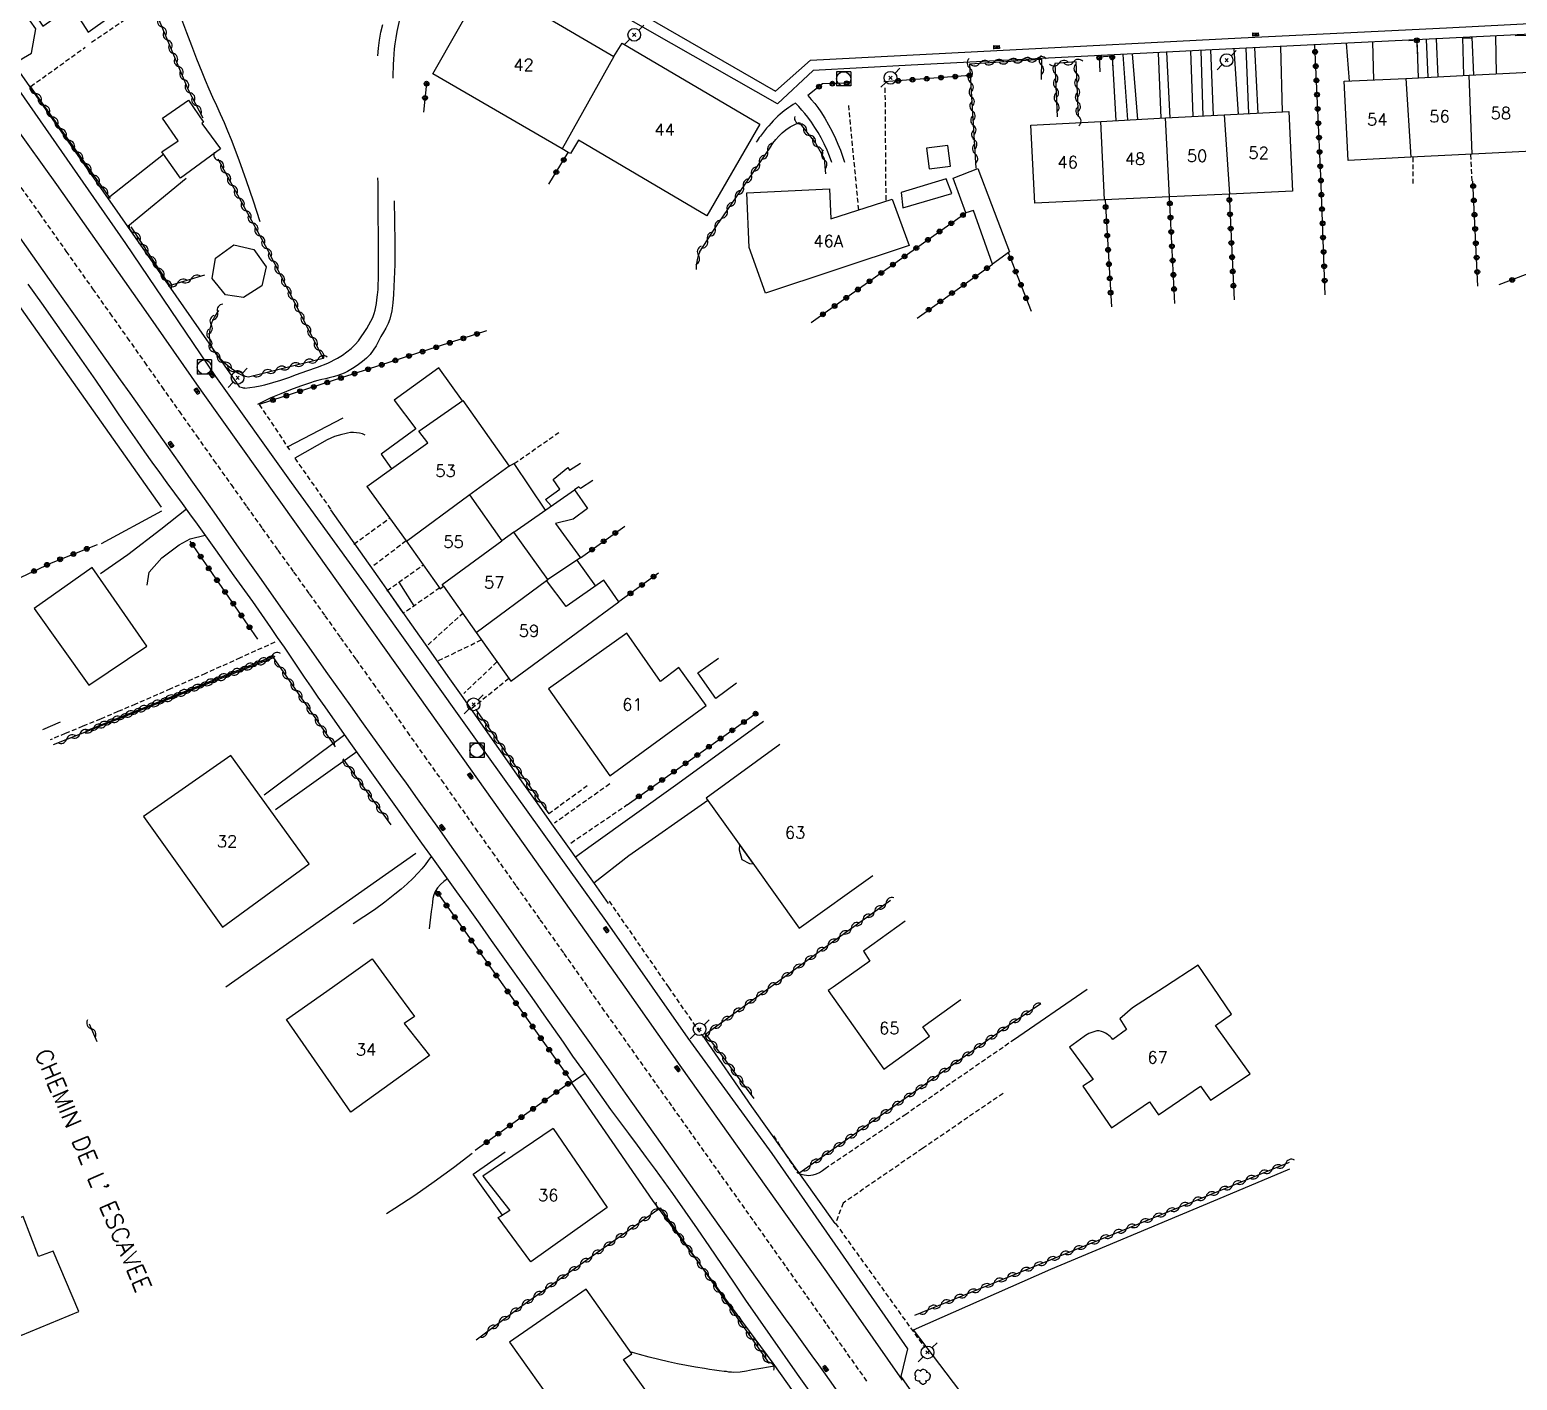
# Model space of a CAD drawing. Header units: millimetres. Extents: x 147000 to 148000, y 141000 to 142001.
# Drawn here: x 147549.3 to 147705.3, y 141629.8 to 141771.4 of the extents above; entities that cross this region are included whole.
import ezdxf
from ezdxf.enums import TextEntityAlignment as Align

# ---------------------------------------------------------------- set-up
doc = ezdxf.new("R2010")
doc.units = ezdxf.units.MM
doc.linetypes.add('DASHED', pattern=[0.75, 0.5, -0.25])
doc.layers.get('0').update_dxf_attribs({"linetype": 'CONTINUOUS'})
for name, color, linetype in [('W0001', 6, 'DASHED'), ('W0004', 5, 'CONTINUOUS'), ('W0008', 7, 'CONTINUOUS'), ('W0014', 7, 'CONTINUOUS'), ('W0017', 7, 'CONTINUOUS'), ('W0051', 7, 'CONTINUOUS'), ('W0070', 7, 'DASHED'), ('W0101', 7, 'CONTINUOUS'), ('W0104', 1, 'CONTINUOUS'), ('W0105', 7, 'CONTINUOUS'), ('W0112', 1, 'DASHED'), ('W0211', 2, 'CONTINUOUS'), ('W0214', 2, 'CONTINUOUS'), ('W0300', 7, 'CONTINUOUS'), ('W0310', 3, 'CONTINUOUS'), ('W0323', 7, 'CONTINUOUS'), ('W0330', 7, 'CONTINUOUS'), ('W0401', 7, 'CONTINUOUS'), ('W0420', 7, 'CONTINUOUS'), ('W0439', 7, 'CONTINUOUS'), ('W0473', 7, 'CONTINUOUS'), ('W0989', 7, 'CONTINUOUS'), ('W0991', 7, 'CONTINUOUS'), ('W1102', 7, 'CONTINUOUS')]:
    doc.layers.add(name, color=color, linetype=linetype)
doc.styles.get("Standard").update_dxf_attribs({"font": 'romans.shx', "width": 0.85})

# ---------------------------------------------------------------- blocks, each defined once
blk = doc.blocks.new('T401')
for p, q in [((-0.3, 0.3), (0, 0.3)), ((-0.3, -0.25), (-0.3, 0.3)), ((-0.3, 0.15), (0, 0.15)), ((-0.3, 0), (0, 0)), ((0, 0.3), (0, -0.25)), ((-0.3, -0.15), (0, -0.15)), ((-0.3, -0.25), (-0.3, -0.3)), ((-0.3, -0.3), (0, -0.3)), ((0, -0.3), (0, -0.25))]:
    blk.add_line(p, q)
blk = doc.blocks.new('T473')
for p, q in [((-0.166667, 0.166667), (0.166667, -0.166667)), ((-0.166667, -0.166667), (0.166667, 0.166667)), ((0.500001, 0.500001), (1.000002, 1.000002)), ((-1.000002, -1.000002), (-0.500001, -0.500001))]:
    blk.add_line(p, q)
blk.add_ellipse((0, 0), major_axis=(0.471405, 0.471405), ratio=1, start_param=5.4977871438, end_param=11.780972451)
blk = doc.blocks.new('T420')
for p, q in [((0.75, 0.75), (-0.75, 0.75)), ((-0.75, 0.75), (-0.75, -0.75)), ((0.75, 0.75), (0.75, -0.75)), ((0.75, -0.75), (-0.75, -0.75))]:
    blk.add_line(p, q)
blk.add_ellipse((0, 0), major_axis=(-0.53, 0.53), ratio=1, start_param=3.926991, end_param=10.210176)
blk = doc.blocks.new('T300')
for p, q in [((-0.8, 0.51), (-0.86, 0.34)), ((-0.86, 0.34), (-0.86, 0.17)), ((-0.86, 0.17), (-0.74, 0.06)), ((-0.69, 0.63), (-0.8, 0.51)), ((-0.8, -0.06), (-0.74, 0.06)), ((-0.74, 0.06), (-0.69, 0.11)), ((-0.57, 0.69), (-0.69, 0.63)), ((-0.46, 0.69), (-0.57, 0.69)), ((-0.29, 0.63), (-0.46, 0.69)), ((-0.29, 0.63), (-0.17, 0.74)), ((-0.23, 0.57), (-0.29, 0.63)), ((-0.17, 0.74), (-0.06, 0.8)), ((-0.06, 0.8), (0.06, 0.8)), ((0.06, 0.8), (0.23, 0.74)), ((0.23, 0.74), (0.34, 0.63)), ((0.34, 0.63), (0.4, 0.51)), ((0.46, 0.46), (0.34, 0.46)), ((0.4, 0.51), (0.4, 0.46)), ((0.57, 0.4), (0.46, 0.46)), ((0.57, 0.4), (0.69, 0.29)), ((0.69, 0.29), (0.74, 0.17)), ((0.74, 0.06), (0.69, -0.17)), ((0.74, 0.17), (0.74, 0.06)), ((-0.8, -0.17), (-0.8, -0.06)), ((-0.8, -0.23), (-0.8, -0.17)), ((-0.74, -0.34), (-0.8, -0.23)), ((-0.69, -0.4), (-0.74, -0.34)), ((-0.51, -0.46), (-0.69, -0.4)), ((-0.4, -0.46), (-0.51, -0.46)), ((-0.4, -0.46), (-0.34, -0.46)), ((-0.34, -0.46), (-0.34, -0.4)), ((-0.34, -0.51), (-0.34, -0.46)), ((-0.29, -0.63), (-0.34, -0.51)), ((-0.17, -0.74), (-0.29, -0.63)), ((-0.06, -0.8), (-0.17, -0.74)), ((0.06, -0.8), (-0.06, -0.8)), ((0.17, -0.74), (0.06, -0.8)), ((0.23, -0.69), (0.17, -0.74)), ((0.29, -0.46), (0.23, -0.46)), ((0.29, -0.63), (0.23, -0.69)), ((0.46, -0.4), (0.29, -0.46)), ((0.34, -0.51), (0.29, -0.63)), ((0.34, -0.51), (0.34, -0.46)), ((0.57, -0.34), (0.46, -0.4)), ((0.63, -0.29), (0.57, -0.34)), ((0.69, -0.17), (0.63, -0.29))]:
    blk.add_line(p, q)
blk = doc.blocks.new('t310o')
at = {"color": 0, "linetype": 'Continuous'}
for centre, start, end in [((-0.5, 0.38), 216.8699, 323.1304), ((0.5, -0.37), 36.8699, 143.1303)]:
    blk.add_arc(centre, 0.625, start, end, dxfattribs=at)
blk = doc.blocks.new('t323o')
at = {"color": 0, "linetype": 'Continuous'}
for radius in [0.25, 0.15]:
    blk.add_circle((0, 0), radius, dxfattribs=at)

msp = doc.modelspace()

# ---------------------------------------------------------------- linework, layer by layer
at = {"layer": 'W0001'}
for points in [[(147547.54, 141756.06), (147550.34, 141752.12), (147553.13, 141748.17), (147555.92, 141744.22), (147557.73, 141741.66), (147559.55, 141739.09), (147561.36, 141736.52), (147563.17, 141733.95), (147564.98, 141731.39), (147566.8, 141728.82), (147568.61, 141726.26), (147570.43, 141723.69), (147572.07, 141721.4), (147573.7, 141719.1), (147575.34, 141716.81), (147576.99, 141714.52), (147578.63, 141712.23), (147580.27, 141709.94), (147581.9, 141707.64), (147583.54, 141705.35), (147585.33, 141702.82), (147587.12, 141700.3), (147588.9, 141697.77), (147590.68, 141695.24), (147592.47, 141692.72), (147594.25, 141690.19), (147596.03, 141687.66), (147597.82, 141685.14), (147600.32, 141681.6), (147602.82, 141678.07), (147605.32, 141674.53), (147607.82, 141671)], [(147637.08, 141629.69), (147634.95, 141632.72), (147632.82, 141635.74), (147630.69, 141638.76), (147628.56, 141641.77), (147626.86, 141644.17), (147625.16, 141646.57), (147623.45, 141648.97), (147621.75, 141651.36), (147620.04, 141653.76), (147618.34, 141656.16), (147616.64, 141658.55), (147614.94, 141660.95), (147613.16, 141663.46), (147611.38, 141665.98), (147609.6, 141668.49), (147607.82, 141671)]]:
    msp.add_lwpolyline(points, dxfattribs=at)
at = {"layer": 'W0004'}
for points in [[(147444.47, 141907.59), (147446.1, 141904.87), (147457.15, 141889.36), (147468.04, 141873.73), (147480.2, 141856.61), (147493.52, 141837.66), (147505.33, 141821.07), (147515.42, 141806.83), (147524.98, 141793.49), (147534.14, 141780.51), (147543.08, 141767.74), (147552.15, 141755.16), (147561.49, 141741.84), (147567.3, 141733.54), (147579.42, 141716.52), (147592.25, 141698.47), (147601.84, 141684.98), (147611.7, 141671)], [(147611.7, 141671), (147617.49, 141662.79), (147632.85, 141641.15), (147640.79, 141629.8)]]:
    msp.add_lwpolyline(points, dxfattribs=at)
at = {"layer": 'W0008'}
msp.add_lwpolyline([(147643.61, 141625.94), (147640.67, 141630.16)], dxfattribs=at)
at = {"layer": 'W0014'}
for points in [[(147571.37, 141733.9), (147558.02, 141753.07), (147547.13, 141768.58), (147534.65, 141786.08), (147521.53, 141804.71), (147509.62, 141821.45), (147494.94, 141842.14), (147484.58, 141856.39)], [(147593.51, 141782.25), (147593, 141781.54), (147592.5, 141780.82), (147592.03, 141780.09), (147591.57, 141779.35), (147590.98, 141778.33), (147590.42, 141777.31), (147589.88, 141776.27), (147589.36, 141775.22), (147589.02, 141774.55), (147588.69, 141773.88), (147588.37, 141773.19), (147588.11, 141772.48), (147587.94, 141771.85), (147587.81, 141771.2), (147587.71, 141770.55), (147587.61, 141769.9), (147587.55, 141769.37), (147587.5, 141768.83), (147587.47, 141768.28), (147587.44, 141767.74), (147587.39, 141766.48), (147587.39, 141766.31)], [(147600.12, 141780.77), (147610.7, 141774.68), (147627.51, 141764.94)], [(147631.45, 141767.13), (147627.71, 141763.63), (147616.62, 141769.96), (147599.26, 141779.89)], [(147627.51, 141764.94), (147631.19, 141768.2), (147650.73, 141769.22), (147676.33, 141770.54), (147697.85, 141771.59), (147724.7, 141772.98), (147741.62, 141773.88)], [(147734.68, 141772.34), (147727.69, 141771.98), (147720.69, 141771.63), (147713.69, 141771.27), (147706.69, 141770.92), (147702.43, 141770.71), (147698.17, 141770.5), (147693.91, 141770.29), (147689.65, 141770.08), (147685.38, 141769.87), (147681.12, 141769.66), (147676.86, 141769.45), (147672.6, 141769.24), (147662.31, 141768.72), (147652.02, 141768.19), (147641.73, 141767.66), (147631.45, 141767.13)], [(147585.83, 141768.66), (147585.9, 141769.45), (147586.01, 141770.29), (147586.14, 141771.12), (147586.33, 141771.94)], [(147614.61, 141671), (147609.89, 141677.75), (147596.1, 141697), (147584.61, 141713.11), (147576.78, 141723.92), (147568.84, 141735.04), (147559.39, 141748.98), (147544.82, 141769.87)], [(147585.89, 141745.22), (147585.89, 141747.46), (147585.88, 141749.7), (147585.87, 141751.94), (147585.85, 141754.18), (147585.84, 141755.3), (147585.83, 141755.87)], [(147587.54, 141753.46), (147587.57, 141751.34), (147587.6, 141749.05), (147587.6, 141746.76), (147587.51, 141744.47), (147587.46, 141743.61), (147587.4, 141742.75), (147587.29, 141741.9), (147587.08, 141741.05), (147586.9, 141740.57), (147586.66, 141740.11), (147586.41, 141739.67), (147586.15, 141739.23), (147585.89, 141738.74), (147585.63, 141738.26), (147585.34, 141737.78), (147585, 141737.34), (147584.63, 141736.95), (147584.21, 141736.6), (147583.78, 141736.28), (147583.33, 141735.98), (147582.99, 141735.76), (147582.64, 141735.57), (147582.28, 141735.39), (147581.9, 141735.24), (147581.52, 141735.1), (147581.13, 141734.98), (147580.73, 141734.88), (147580.33, 141734.79), (147579.94, 141734.7), (147579.54, 141734.61), (147579.15, 141734.5), (147578.76, 141734.38), (147577.71, 141734.02), (147576.67, 141733.64), (147575.64, 141733.22), (147574.62, 141732.79), (147574.26, 141732.62), (147573.91, 141732.45), (147573.56, 141732.27), (147573.21, 141732.08)], [(147571.87, 141733.81), (147572.41, 141733.87), (147572.94, 141733.95), (147573.47, 141734.04), (147573.99, 141734.16), (147574.83, 141734.39), (147575.66, 141734.65), (147576.48, 141734.94), (147577.29, 141735.23), (147578.38, 141735.61), (147579.48, 141735.99), (147580.57, 141736.43), (147581.61, 141736.95), (147582.1, 141737.26), (147582.57, 141737.61), (147583.01, 141737.98), (147583.43, 141738.39), (147583.78, 141738.78), (147584.09, 141739.19), (147584.39, 141739.63), (147584.66, 141740.07), (147584.88, 141740.44), (147585.09, 141740.83), (147585.28, 141741.22), (147585.43, 141741.63), (147585.53, 141741.98), (147585.61, 141742.34), (147585.67, 141742.7), (147585.72, 141743.06), (147585.79, 141743.6), (147585.84, 141744.14), (147585.87, 141744.69), (147585.89, 141745.23)], [(147610.02, 141679.78), (147608.53, 141681.86), (147607.04, 141683.95), (147605.55, 141686.03), (147604.07, 141688.12), (147602.51, 141690.32), (147600.95, 141692.53), (147599.4, 141694.74), (147597.85, 141696.95), (147596.3, 141699.16), (147594.75, 141701.37), (147593.2, 141703.58), (147591.64, 141705.79), (147588.96, 141709.6), (147586.28, 141713.42), (147583.59, 141717.23), (147580.91, 141721.05)], [(147640.67, 141630.16), (147641.37, 141633.08), (147635.2, 141641.99), (147627.17, 141653.56), (147618.34, 141665.66), (147614.61, 141671)], [(147633.77, 141646.2), (147625.03, 141658.47), (147619.82, 141666.03)], [(147606.1, 141660.98), (147607.56, 141661.99)], [(147657.5, 141588.57), (147649.54, 141600.01), (147641.3, 141611.7), (147633.85, 141622.32), (147627.25, 141631.58), (147614.64, 141648.64), (147606.12, 141661.01)]]:
    msp.add_lwpolyline(points, dxfattribs=at)
msp.add_lwpolyline([(147571.87, 141733.81, -0.042582), (147571.64, 141733.83, -0.042582), (147571.34, 141733.9)], format="xyb", dxfattribs=at)
at = {"layer": 'W0017'}
for points in [[(147547.65, 141767.84), (147549.51, 141768.94), (147549.97, 141771.49), (147547.6, 141774.87), (147544.23, 141772.58)], [(147703.11, 141766.76), (147703.02, 141770.74)], [(147671, 141769.16), (147671.27, 141762.29)], [(147672.33, 141762.34), (147672.13, 141769.21)], [(147673.11, 141769.27), (147673.4, 141762.4)], [(147676.04, 141762.54), (147675.58, 141769.39)], [(147676.81, 141769.45), (147677.09, 141762.59)], [(147677.74, 141769.5), (147678.06, 141762.64)], [(147680.66, 141762.78), (147680.5, 141769.64)], [(147687.67, 141766.01), (147687.38, 141769.97)], [(147690.08, 141770.1), (147690.2, 141766.13)], [(147694.76, 141770.33), (147694.88, 141766.36)], [(147695.94, 141766.41), (147695.76, 141770.38)], [(147696.98, 141766.46), (147696.8, 141770.43)], [(147699.52, 141770.56), (147699.62, 141766.59)], [(147700.73, 141766.64), (147700.54, 141770.61)], [(147662.8, 141768.61), (147663.18, 141761.86)], [(147663.93, 141768.8), (147664.4, 141761.93)], [(147665.5, 141761.99), (147664.94, 141768.85)], [(147667.62, 141768.98), (147667.9, 141762.11)], [(147668.89, 141762.16), (147668.52, 141769.03)], [(147557.54, 141753.75), (147563.34, 141758.34)], [(147565.73, 141755.79), (147559.63, 141750.75)], [(147576.35, 141727.65), (147582.18, 141730.68)], [(147584.49, 141728.89), (147584.2, 141729), (147583.9, 141729.08), (147583.59, 141729.13), (147583.28, 141729.15), (147582.97, 141729.14), (147582.65, 141729.1), (147582.35, 141729.03), (147582.04, 141728.96), (147581.65, 141728.84), (147581.27, 141728.72), (147580.89, 141728.57), (147580.52, 141728.4)], [(147580.51, 141728.39), (147577.12, 141726.45)], [(147565.76, 141721.1), (147563.08, 141719), (147559.63, 141716.33), (147556.74, 141714.33)], [(147561.65, 141713.14), (147561.85, 141714.52), (147563.18, 141716), (147565.01, 141717.38), (147566.16, 141718.01), (147567.73, 141718.39)], [(147582.35, 141697.46), (147573.91, 141691.12)], [(147606.54, 141684.66), (147608.17, 141685.86), (147617.27, 141692.34), (147626.24, 141698.88)], [(147575.11, 141689.62), (147583.62, 141695.7)], [(147620.41, 141690.58), (147612.15, 141684.77), (147608.47, 141681.9)], [(147591.42, 141684.71), (147591.11, 141684.26), (147590.77, 141683.83), (147590.43, 141683.4), (147590.06, 141682.99), (147589.48, 141682.4), (147588.88, 141681.82), (147588.26, 141681.27), (147587.62, 141680.74), (147586.56, 141679.91), (147585.48, 141679.12), (147584.37, 141678.36), (147583.24, 141677.63)], [(147593.14, 141682.35), (147592.75, 141682.08), (147592.39, 141681.77), (147592.09, 141681.41), (147591.83, 141681.01), (147591.69, 141680.66), (147591.6, 141680.29), (147591.55, 141679.91), (147591.5, 141679.55), (147591.4, 141678.94), (147591.33, 141678.34), (147591.27, 141677.73), (147591.22, 141677.12)], [(147652.47, 141665.48), (147660.2, 141670.78)], [(147627.39, 141631.27), (147626.98, 141631.19), (147626.58, 141631.11), (147626.17, 141631.04), (147625.76, 141630.97), (147625.11, 141630.86), (147624.46, 141630.74), (147623.8, 141630.64), (147623.14, 141630.6), (147622.88, 141630.61), (147622.63, 141630.64), (147622.37, 141630.68), (147622.12, 141630.71), (147621.61, 141630.78), (147621.1, 141630.85), (147620.58, 141630.92), (147620.08, 141631), (147619.12, 141631.16), (147618.18, 141631.33), (147617.23, 141631.51), (147616.29, 141631.71), (147615.28, 141631.94), (147614.27, 141632.19), (147613.27, 141632.46), (147612.27, 141632.74)]]:
    msp.add_lwpolyline(points, dxfattribs=at)
at = {"layer": 'W0051'}
for points in [[(147548.28, 141749.58), (147552.04, 141744.27), (147555.79, 141738.95), (147556.79, 141737.53), (147557.8, 141736.11), (147558.81, 141734.69), (147559.81, 141733.28), (147560.82, 141731.86), (147561.83, 141730.44), (147562.83, 141729.02), (147563.83, 141727.6), (147565.03, 141725.9), (147566.23, 141724.2), (147567.43, 141722.49), (147568.62, 141720.79), (147569.82, 141719.09), (147571.01, 141717.39), (147572.21, 141715.69), (147573.4, 141713.99), (147575.78, 141710.61), (147578.16, 141707.23), (147580.55, 141703.86), (147582.94, 141700.49), (147584.1, 141698.86), (147585.27, 141697.24), (147586.44, 141695.61), (147587.61, 141693.99), (147588.78, 141692.37), (147589.95, 141690.74), (147591.11, 141689.12), (147592.28, 141687.49), (147593.58, 141685.65), (147594.88, 141683.81), (147596.17, 141681.97), (147597.46, 141680.13), (147598.76, 141678.29), (147600.05, 141676.45), (147601.34, 141674.61), (147602.64, 141672.77), (147602.95, 141672.33), (147603.26, 141671.88), (147603.58, 141671.44), (147603.89, 141671)], [(147601.23, 141671), (147600.96, 141671.37), (147600.7, 141671.74), (147600.44, 141672.11), (147600.18, 141672.48), (147598.97, 141674.19), (147597.75, 141675.9), (147596.54, 141677.6), (147595.32, 141679.3), (147594.1, 141681), (147592.88, 141682.71), (147591.66, 141684.41), (147590.45, 141686.11), (147587.9, 141689.68), (147585.35, 141693.24), (147582.81, 141696.8), (147580.29, 141700.39), (147579.57, 141701.42), (147578.86, 141702.46), (147578.15, 141703.5), (147577.45, 141704.55), (147576.74, 141705.59), (147576.03, 141706.63), (147575.32, 141707.67), (147574.61, 141708.71), (147572.7, 141711.43), (147570.77, 141714.14), (147568.84, 141716.84), (147566.9, 141719.54), (147566.12, 141720.62), (147565.33, 141721.71), (147564.54, 141722.79), (147563.75, 141723.87), (147562.96, 141724.96), (147562.17, 141726.04), (147561.39, 141727.13), (147560.62, 141728.23), (147559.88, 141729.29), (147559.15, 141730.35), (147558.43, 141731.42), (147557.71, 141732.49), (147556.99, 141733.56), (147556.26, 141734.63), (147555.54, 141735.69), (147554.8, 141736.75), (147553.4, 141738.75), (147551.99, 141740.74), (147550.58, 141742.72), (147549.15, 141744.7)], [(147632.7, 141626.36), (147629.83, 141630.41), (147626.98, 141634.46), (147625.69, 141636.32), (147624.41, 141638.18), (147623.15, 141640.05), (147621.88, 141641.91), (147620.61, 141643.78), (147619.34, 141645.65), (147618.05, 141647.5), (147616.75, 141649.35), (147615.84, 141650.62), (147614.92, 141651.89), (147613.99, 141653.15), (147613.06, 141654.41), (147612.12, 141655.66), (147611.19, 141656.92), (147610.26, 141658.18), (147609.35, 141659.45), (147608.32, 141660.89), (147607.3, 141662.33), (147606.28, 141663.77), (147605.27, 141665.22), (147604.26, 141666.66), (147603.25, 141668.11), (147602.24, 141669.56), (147601.23, 141671)], [(147603.89, 141671), (147605.85, 141668.22), (147607.82, 141665.44), (147609.78, 141662.66), (147611.75, 141659.89), (147615.59, 141654.45), (147619.43, 141649.02), (147623.28, 141643.6), (147627.13, 141638.18), (147627.83, 141637.2), (147628.53, 141636.23), (147629.23, 141635.26), (147629.93, 141634.29), (147630.63, 141633.32), (147631.33, 141632.35), (147632.02, 141631.38), (147632.72, 141630.41), (147634.21, 141628.29)]]:
    msp.add_lwpolyline(points, dxfattribs=at)
at = {"layer": 'W0070'}
msp.add_lwpolyline([(147575.04, 141707.18), (147571.4, 141705.52), (147567.75, 141703.89), (147564.09, 141702.27), (147560.42, 141700.67), (147558.58, 141699.89), (147556.74, 141699.11), (147554.9, 141698.35), (147553.05, 141697.59), (147551.47, 141696.93)], dxfattribs=at)
at = {"layer": 'W0101'}
for points in [[(147555.4, 141780.55), (147548.29, 141775.47), (147550.69, 141771.77), (147553.72, 141773.87), (147555.45, 141771.14), (147559.84, 141774.24)], [(147626.47, 141743.76), (147624.74, 141748.57), (147624.51, 141754.28), (147633.17, 141754.7), (147633.31, 141751.55), (147639.75, 141753.64), (147641.51, 141748.76)], [(147603.7, 141702.28), (147610.13, 141693.15), (147620.23, 141700.54), (147617.36, 141704.53), (147615.46, 141703.06), (147611.93, 141708.12)], [(147578.63, 141683.94), (147570.42, 141695.3), (147561.26, 141688.9), (147569.54, 141677.28)], [(147548.65, 141646.93), (147540.83, 141643.68), (147542.67, 141639.07), (147542.2, 141638.84), (147543.65, 141635.28), (147545.92, 141636.27), (147545.4, 141637.51), (147546.83, 141638.06), (147548.41, 141634.46), (147554.46, 141637), (147551.78, 141643.32), (147550.25, 141642.74)]]:
    msp.add_lwpolyline(points, close=True, dxfattribs=at)
for points in [[(147605.15, 141758.9), (147591.59, 141766.77), (147597.12, 141776.49)], [(147597.12, 141776.49), (147610.57, 141768.57)], [(147610.57, 141768.57), (147611.42, 141769.97), (147625.85, 141761.5), (147620.3, 141751.86), (147606.86, 141759.8), (147606.01, 141758.4), (147605.79, 141758.53), (147605.15, 141758.9)], [(147687.14, 141765.98), (147693.59, 141766.29)], [(147693.59, 141766.29), (147700.24, 141766.62)], [(147700.24, 141766.62), (147706.56, 141766.93)], [(147694.11, 141758.01), (147687.53, 141757.68), (147687.14, 141765.98)], [(147654.27, 141761.4), (147661.6, 141761.78)], [(147661.99, 141753.54), (147654.7, 141753.19), (147654.27, 141761.4)], [(147661.6, 141761.78), (147668.4, 141762.14)], [(147668.4, 141762.14), (147674.54, 141762.46)], [(147674.54, 141762.46), (147681.33, 141762.81), (147681.71, 141754.47), (147675.09, 141754.16)], [(147700.55, 141758.33), (147694.11, 141758.01)], [(147706.84, 141758.64), (147700.55, 141758.33)], [(147668.81, 141753.86), (147661.99, 141753.54)], [(147675.09, 141754.16), (147668.81, 141753.86)], [(147584.67, 141723.5), (147591.06, 141728.07), (147590.12, 141729.3), (147594.72, 141732.51), (147599.6, 141725.63), (147595.35, 141722.56)], [(147584.67, 141723.5), (147588.78, 141717.78)], [(147595.42, 141722.61), (147598.81, 141717.79)], [(147588.78, 141717.78), (147592.37, 141712.78), (147592.69, 141713.03)], [(147603.49, 141713.64), (147603.63, 141713.74), (147600.07, 141718.7), (147598.81, 141717.79)], [(147592.69, 141713.03), (147596.13, 141708.17)], [(147596.13, 141708.17), (147599.75, 141703.07), (147607.26, 141708.61), (147611.09, 141711.41), (147609.51, 141713.67), (147605.58, 141710.92), (147603.49, 141713.64)], [(147627.98, 141696.43), (147620.24, 141690.82), (147625.14, 141684)], [(147625.14, 141684), (147629.98, 141677.17), (147637.72, 141682.7)], [(147641.11, 141677.91), (147636.72, 141674.76), (147637.41, 141673.73), (147633.55, 141671)], [(147581.06, 141671), (147585.24, 141673.95)], [(147585.24, 141673.95), (147587.41, 141671)], [(147673.4, 141671), (147671.83, 141673.31), (147668.28, 141671)], [(147587.41, 141671), (147589.68, 141667.91), (147588.59, 141667.19), (147591.23, 141663.82), (147583, 141657.9), (147576.25, 141667.6), (147581.06, 141671)], [(147633.55, 141671), (147633.04, 141670.64), (147638.85, 141662.4), (147643.67, 141665.86), (147642.97, 141666.82), (147646.93, 141669.7)], [(147662.74, 141656.26), (147666.7, 141658.96), (147667.67, 141657.6), (147672.06, 141660.62), (147673.11, 141659.16), (147677.27, 141661.9), (147673.65, 141666.97), (147675.33, 141668.18), (147673.4, 141671)], [(147668.28, 141671), (147664.92, 141668.82), (147663.62, 141667.67), (147664.3, 141666.55), (147662.86, 141665.52)], [(147662.86, 141665.52), (147662.74, 141665.67), (147662.6, 141665.81), (147662.45, 141665.94), (147662.29, 141666.05), (147662.09, 141666.17), (147661.88, 141666.28), (147661.67, 141666.36), (147661.43, 141666.4), (147661.21, 141666.4), (147660.98, 141666.35), (147660.77, 141666.29), (147660.56, 141666.21), (147660.37, 141666.13), (147660.19, 141666.04), (147660.02, 141665.93), (147659.86, 141665.82)], [(147659.86, 141665.82), (147658.32, 141664.71), (147660.81, 141661.3), (147659.73, 141660.6), (147662.74, 141656.26)], [(147604.19, 141656.17), (147596.82, 141651.18), (147599.65, 141647.56), (147598.68, 141646.96)], [(147604.19, 141656.17), (147609.87, 141647.9), (147601.87, 141642.19), (147598.43, 141646.83), (147598.89, 141647.08)], [(147616.62, 141624.95), (147611.56, 141631.94), (147612.44, 141632.53), (147607.67, 141639.32), (147599.62, 141633.78), (147604.68, 141626.63), (147602.52, 141625.16), (147605.06, 141621.44)]]:
    msp.add_lwpolyline(points, dxfattribs=at)
at = {"layer": 'W0104'}
for points in [[(147569.33, 141758.89), (147565.14, 141755.82), (147563.18, 141758.57), (147564.9, 141759.74), (147563.23, 141762.12), (147565.97, 141763.99), (147567.53, 141761.68), (147567.38, 141761.56)], [(147648.72, 141756.85), (147650.17, 141753.07), (147652.03, 141748.1), (147650.27, 141746.8), (147648.25, 141752.42), (147647.46, 141752.18), (147646.13, 141755.82)], [(147640.85, 141752.7), (147645.98, 141754.2), (147645.4, 141755.77), (147640.7, 141754.33)], [(147570.73, 141748.82), (147572.81, 141748.35), (147574.1, 141746.54), (147573.66, 141744.52), (147571.75, 141743.32), (147569.84, 141743.58), (147568.46, 141745.29), (147568.79, 141747.42)], [(147561.6, 141706.76), (147555.87, 141715.01), (147549.79, 141710.71), (147555.54, 141702.67)], [(147623.73, 141685.97), (147623.69, 141685.4), (147623.97, 141684.37), (147624.79, 141683.95), (147625.19, 141683.94)]]:
    msp.add_lwpolyline(points, close=True, dxfattribs=at)
for points in [[(147594.7, 141732.49), (147592.22, 141735.93), (147587.52, 141732.56), (147589.81, 141729.53), (147586.16, 141726.9), (147587.27, 141725.36)], [(147603.39, 141721.02), (147600.1, 141725.89), (147599.48, 141725.55)], [(147604, 141721.45), (147603.4, 141722.14), (147604.9, 141723.2), (147604.19, 141724.23), (147605.75, 141725.48), (147605.93, 141725.22), (147607.05, 141725.94)], [(147608.35, 141724.12), (147607.08, 141723.28), (147606.9, 141723.45), (147606.44, 141723.14)], [(147600.07, 141718.7), (147606.44, 141723.14), (147607.8, 141721.18), (147606.3, 141720.08), (147604.45, 141719.61), (147607.05, 141716.01), (147603.63, 141713.74)], [(147606.67, 141715.76), (147608.63, 141713.05)], [(147619.36, 141703.94), (147621.54, 141705.51)], [(147623.42, 141702.86), (147621.25, 141701.28), (147619.36, 141703.94)], [(147598.89, 141647.08), (147595.82, 141651.39), (147599.17, 141653.74)]]:
    msp.add_lwpolyline(points, dxfattribs=at)
at = {"layer": 'W0105'}
for points in [[(147630.89, 141764.49), (147631.26, 141764.08), (147631.62, 141763.66), (147631.95, 141763.23), (147632.27, 141762.78), (147632.69, 141762.1), (147633.08, 141761.41), (147633.45, 141760.71), (147633.79, 141759.99), (147634.06, 141759.38), (147634.31, 141758.76), (147634.54, 141758.13), (147634.75, 141757.49)], [(147633.42, 141757.46), (147633.18, 141758.12), (147632.92, 141758.77), (147632.62, 141759.41), (147632.3, 141760.04), (147631.98, 141760.6), (147631.64, 141761.15), (147631.27, 141761.69), (147630.89, 141762.21), (147630.59, 141762.6), (147630.28, 141762.97), (147629.95, 141763.33), (147629.62, 141763.68)], [(147588.03, 141713.45), (147589.61, 141710.97)], [(147588.46, 141710.24), (147586.85, 141712.62)]]:
    msp.add_lwpolyline(points, dxfattribs=at)
at = {"layer": 'W0112'}
for points in [[(147555.81, 141770.1), (147562.2, 141774.42), (147561.54, 141776.05)], [(147549.44, 141765.45), (147555.14, 141769.55)], [(147638.98, 141765.28), (147639.07, 141753.43)], [(147636.24, 141752.51), (147635.19, 141763.46)], [(147700.55, 141755.53), (147700.41, 141758.32)], [(147694.31, 141758.02), (147694.31, 141755.23)], [(147573.39, 141732.1), (147576.56, 141727.33)], [(147600.11, 141725.89), (147604.78, 141729.15)], [(147577.12, 141726.45), (147580.91, 141721.05)], [(147583.32, 141717.46), (147587.06, 141720.18)], [(147588.78, 141717.78), (147585.11, 141714.98)], [(147586.78, 141712.57), (147590.58, 141715.27)], [(147592.31, 141712.86), (147588.63, 141710.28)], [(147588.61, 141710.28), (147588.46, 141710.24)], [(147591.09, 141706.89), (147594.7, 141710.19)], [(147592.18, 141705.24), (147596.67, 141707.41)], [(147598.31, 141705.1), (147594.83, 141701.78)], [(147599.56, 141703.35), (147595.54, 141700.1)], [(147603.74, 141689.2), (147607.77, 141692.13)], [(147610.13, 141692.3), (147604.34, 141688.2)], [(147606.07, 141686.11), (147611.96, 141690.14)], [(147610.06, 141680.01), (147616.28, 141671)], [(147616.28, 141671), (147619.75, 141665.97)], [(147632.7, 141651.99), (147641.07, 141657.62), (147652.47, 141665.48)], [(147651.37, 141659.86), (147642.93, 141654.08), (147634.59, 141648.35), (147633.8, 141646.23)], [(147627.29, 141655.4), (147629.83, 141651.54)], [(147629.83, 141651.54), (147630, 141651.46), (147630.17, 141651.4), (147630.35, 141651.35), (147630.53, 141651.31), (147630.76, 141651.28), (147630.99, 141651.26), (147631.23, 141651.27), (147631.46, 141651.31), (147631.8, 141651.42), (147632.12, 141651.57), (147632.42, 141651.76), (147632.7, 141651.99)], [(147633.8, 141646.22), (147643.09, 141633.29)]]:
    msp.add_lwpolyline(points, dxfattribs=at)
at = {"layer": 'W0211'}
for points in [[(147573.47, 141751.23), (147572.78, 141753.4), (147572.05, 141755.56), (147571.28, 141757.71), (147570.47, 141759.84), (147570.1, 141760.74), (147569.73, 141761.63), (147569.34, 141762.52), (147568.94, 141763.4), (147568.54, 141764.28), (147568.15, 141765.16), (147567.76, 141766.05), (147567.39, 141766.94), (147566.84, 141768.31), (147566.31, 141769.69), (147565.8, 141771.07), (147565.29, 141772.45)], [(147626.99, 141759.08), (147627.24, 141759.49), (147627.53, 141759.88), (147627.85, 141760.24), (147628.2, 141760.58), (147628.61, 141760.91), (147629.05, 141761.2), (147629.52, 141761.46), (147630, 141761.67)]]:
    msp.add_lwpolyline(points, dxfattribs=at)
at = {"layer": 'W0214'}
msp.add_lwpolyline([(147629.62, 141763.68, 0.055124), (147627.77, 141762.33, 0.041257), (147625.93, 141760.23, 0.027333), (147625.49, 141759.59)], format="xyb", dxfattribs=at)
at = {"layer": 'W0300'}
for points in [[(147563.14, 141721.31), (147545.48, 141746.29)], [(147556.84, 141717.51), (147563.19, 141720.94)], [(147550.71, 141698), (147552.54, 141698.8)], [(147589.79, 141685), (147569.89, 141671)], [(147595.72, 141653.57), (147593.75, 141652.04), (147591.74, 141650.57), (147589.69, 141649.14), (147587.61, 141647.78), (147586.73, 141647.24)]]:
    msp.add_lwpolyline(points, dxfattribs=at)
at = {"layer": 'W0310'}
for points in [[(147567.5, 141762.11), (147565.99, 141765.07), (147562.19, 141774.08)], [(147648.53, 141756.88), (147647.87, 141767.8), (147655.4, 141768.31)], [(147655.39, 141768.31), (147655.36, 141766.17)], [(147659.28, 141762.24), (147659.02, 141768.02), (147656.81, 141767.85), (147657.03, 141762.27)], [(147557.78, 141753.68), (147549.42, 141765.45)], [(147630, 141761.67), (147631.71, 141759.49), (147632.6, 141757.9), (147632.74, 141756.28)], [(147621.61, 141751.21), (147627, 141759.09)], [(147572.27, 141735), (147580.09, 141736.96), (147574.24, 141748.33), (147569.08, 141757.82)], [(147559.93, 141750.72), (147563.99, 141744.58), (147567.7, 141745.68)], [(147619.55, 141748.07), (147621.62, 141751.23)], [(147619.24, 141746.25), (147619.24, 141746.26), (147619.23, 141746.4), (147619.24, 141746.53), (147619.24, 141746.66), (147619.25, 141746.79), (147619.27, 141746.92), (147619.29, 141747.05), (147619.33, 141747.31), (147619.39, 141747.57), (147619.47, 141747.83), (147619.56, 141748.08)], [(147569.12, 141741.96), (147568.72, 141741.37), (147568.42, 141740.73), (147568.22, 141740.04), (147568.14, 141739.33), (147568.16, 141738.91), (147568.26, 141738.5), (147568.42, 141738.11), (147568.61, 141737.74), (147568.92, 141737.29), (147569.29, 141736.9), (147569.69, 141736.54), (147570.1, 141736.19), (147570.45, 141735.91), (147570.81, 141735.64), (147571.19, 141735.39), (147571.6, 141735.18), (147571.76, 141735.12), (147571.93, 141735.07), (147572.09, 141735.03), (147572.27, 141735)], [(147551.81, 141696.45), (147574.98, 141705.6)], [(147581.38, 141696.18), (147574.8, 141705.67), (147555.17, 141697.85)], [(147596.06, 141700.13), (147603.74, 141689.18)], [(147582.16, 141694.93), (147587.17, 141688.03)], [(147626.96, 141671), (147633.86, 141676.03), (147639.55, 141680.11)], [(147625.29, 141659.33), (147620.21, 141666.09), (147626.96, 141671)], [(147629.94, 141651.48), (147651.91, 141666.97), (147655.33, 141669.29)], [(147556.4, 141665.27), (147555.59, 141667.1)], [(147642.1, 141636.61), (147681.38, 141652.64)], [(147596.13, 141634.02), (147600.67, 141637.42), (147615.43, 141647.84), (147626.83, 141631.55)]]:
    msp.add_lwpolyline(points, dxfattribs=at)
at = {"layer": 'W0323'}
for points in [[(147705.06, 141770.79), (147706.29, 141770.82)], [(147685.14, 141743.59), (147684.67, 141756.06), (147684.05, 141769.76)], [(147694.85, 141768.8), (147694.76, 141770.28), (147693.92, 141770.21)], [(147699.5, 141770.5), (147700.44, 141770.54)], [(147661.45, 141768.56), (147662.8, 141768.65), (147662.84, 141767.74)], [(147661.45, 141768.54), (147661.5, 141766.96)], [(147662.8, 141768.65), (147662.85, 141767.62)], [(147647.92, 141766.6), (147638.88, 141765.92)], [(147590.93, 141765.77), (147590.6, 141762.75)], [(147635.23, 141765.78), (147632.42, 141765.7), (147630.89, 141764.49)], [(147603.75, 141755.18), (147605.79, 141758.53)], [(147701.15, 141744.5), (147700.62, 141755.52)], [(147669.38, 141742.7), (147668.81, 141753.86)], [(147675.06, 141754.16), (147675.59, 141743.05)], [(147647.45, 141752.17), (147632.71, 141741.71), (147631.26, 141740.67)], [(147662.07, 141753.54), (147662.72, 141742.32)], [(147716.86, 141749.25), (147714.39, 141748.82), (147703.34, 141744.63)], [(147654.33, 141741.84), (147651.92, 141748.01)], [(147642.35, 141741.16), (147650.27, 141746.8)], [(147597.22, 141739.81), (147573.39, 141732.1)], [(147607.05, 141716.01), (147611.73, 141719.34)], [(147566.13, 141717.77), (147573.22, 141707.5)], [(147541.64, 141710.79), (147542.09, 141711), (147551.6, 141715.49), (147556.42, 141717.4)], [(147615.23, 141714.41), (147611.09, 141711.41)], [(147611.96, 141690.13), (147624.76, 141699.2), (147625.59, 141699.79)], [(147591.94, 141681.08), (147599.11, 141671)], [(147599.11, 141671), (147606.12, 141661.12), (147596.01, 141653.87)]]:
    msp.add_lwpolyline(points, dxfattribs=at)
at = {"layer": 'W0330'}
for points in [[(147641.97, 141635.05), (147656.37, 141641.44), (147674.54, 141649.04), (147681.42, 141651.94)], [(147720.84, 141523.89), (147713.28, 141534.39), (147707.29, 141542.43), (147699.07, 141554.04), (147691.63, 141564.87), (147680.91, 141579.58), (147673.16, 141590.58), (147663.96, 141604.06), (147654.02, 141618.1), (147646.84, 141628.68), (147641.96, 141635.05)]]:
    msp.add_lwpolyline(points, dxfattribs=at)
at = {"layer": 'W0439'}
msp.add_lwpolyline([(147645.58, 141759.26), (147643.34, 141758.98), (147643.61, 141756.8), (147645.85, 141757.08), (147645.58, 141759.26)], close=True, dxfattribs=at)
at = {"layer": 'W1102'}
for points in [[(147610.57, 141768.57), (147605.15, 141758.9)], [(147693.59, 141766.29), (147694.11, 141758.01)], [(147700.55, 141758.33), (147700.24, 141766.62)], [(147661.99, 141753.54), (147661.6, 141761.78)], [(147668.81, 141753.86), (147668.4, 141762.14)], [(147674.54, 141762.46), (147675.09, 141754.16)], [(147595.35, 141722.56), (147588.81, 141717.74)], [(147592.69, 141713.03), (147592.55, 141713.22), (147598.81, 141717.79)], [(147596.13, 141708.17), (147603.49, 141713.64)]]:
    msp.add_lwpolyline(points, dxfattribs=at)

# ---------------------------------------------------------------- block references
at = {"layer": 'W0300'}
msp.add_blockref('T300', (147642.97, 141630.14), dxfattribs=at)
at = {"layer": 'W0310'}
for p, rotation in [((147563.2, 141771.68), 112.8478609169684), ((147563.79, 141770.3), 112.8478609169684), ((147564.37, 141768.92), 112.8478609169684), ((147564.95, 141767.53), 112.8478609169684), ((147647.89, 141767.36), 93.48327146888263), ((147648.92, 141767.87), 3.871085541218493), ((147650.41, 141767.98), 3.871085541218493), ((147651.91, 141768.08), 3.871085541218493), ((147653.41, 141768.18), 3.871085541218493), ((147654.9, 141768.28), 3.871085541218493), ((147655.38, 141767.67), 269.3300611744818), ((147657.23, 141767.88), 184.6647521797832), ((147656.85, 141766.77), 272.1876022630054), ((147658.73, 141768), 184.6647521797832), ((147659.07, 141766.82), 92.55403160233439), ((147565.53, 141766.15), 112.8478609169684), ((147647.98, 141765.86), 93.48327146888263), ((147656.91, 141765.27), 272.1876022630054), ((147659.14, 141765.32), 92.55403160233439), ((147549.96, 141764.68), 125.4043322418092), ((147566.14, 141764.78), 117.0277257454815), ((147648.08, 141764.36), 93.48327146888263), ((147656.97, 141763.77), 272.1876022630054), ((147659.21, 141763.82), 92.55403160233439), ((147550.83, 141763.46), 125.4043322418092), ((147551.7, 141762.24), 125.4043322418092), ((147566.82, 141763.44), 117.0277257454815), ((147648.17, 141762.87), 93.48327146888263), ((147659.27, 141762.32), 92.55403160233439), ((147552.57, 141761.02), 125.4043322418092), ((147630.14, 141761.49), 308.2106795469841), ((147648.26, 141761.37), 93.48327146888263), ((147553.44, 141759.79), 125.4043322418092), ((147631.07, 141760.32), 308.2106795469841), ((147631.93, 141759.1), 299.0851716273339), ((147648.35, 141759.87), 93.48327146888263), ((147554.31, 141758.57), 125.4043322418092), ((147555.18, 141757.35), 125.4043322418092), ((147569.15, 141757.68), 118.5376133455551), ((147625.84, 141757.4), 55.61418108248299), ((147626.69, 141758.64), 55.61418108248299), ((147632.61, 141757.77), 274.8161290302874), ((147648.44, 141758.38), 93.48327146888263), ((147556.04, 141756.13), 125.4043322418092), ((147569.87, 141756.37), 118.5376133455551), ((147624.99, 141756.16), 55.61418108248299), ((147556.91, 141754.9), 125.4043322418092), ((147570.59, 141755.05), 118.5376133455551), ((147624.15, 141754.93), 55.61418108248299), ((147571.3, 141753.73), 118.5376133455551), ((147623.3, 141753.69), 55.61418108248299), ((147572.02, 141752.41), 118.5376133455551), ((147572.74, 141751.1), 118.5376133455551), ((147622.45, 141752.45), 55.61418108248299), ((147560.34, 141750.11), 303.4545860280651), ((147573.45, 141749.78), 118.5376133455551), ((147621.19, 141750.58), 56.82636146636468), ((147561.16, 141748.86), 303.4545860280651), ((147574.17, 141748.46), 118.5376133455551), ((147620.37, 141749.32), 56.82636146636468), ((147561.99, 141747.61), 303.4545860280651), ((147562.82, 141746.36), 303.4545860280651), ((147574.86, 141747.13), 117.2280605298907), ((147619.44, 141747.73), 73.4058974042438), ((147563.64, 141745.1), 303.4545860280651), ((147566.26, 141745.25), 16.48807267834112), ((147575.54, 141745.79), 117.2280605298907), ((147564.83, 141744.83), 16.48807267834112), ((147576.23, 141744.46), 117.2280605298907), ((147569.01, 141741.79), 235.6838502719586), ((147576.92, 141743.13), 117.2280605298907), ((147577.6, 141741.79), 117.2280605298907), ((147568.34, 141740.46), 254.148460026004), ((147578.29, 141740.46), 117.2280605298907), ((147568.16, 141738.98), 273.431013914419), ((147578.98, 141739.13), 117.2280605298907), ((147568.7, 141737.6), 304.8936493737666), ((147579.66, 141737.79), 117.2280605298907), ((147569.72, 141736.51), 319.8026057375427), ((147576.63, 141736.09), 14.03796675295263), ((147578.09, 141736.46), 14.03796675295263), ((147579.54, 141736.82), 14.03796675295263), ((147570.9, 141735.58), 327.3413956010965), ((147573.72, 141735.37), 14.03796675295263), ((147575.18, 141735.73), 14.03796675295263), ((147572.74, 141704.71), 21.54412090452283), ((147573.28, 141705.07), 201.7253917232412), ((147574.13, 141705.26), 21.54412090452283), ((147574.68, 141705.63), 201.7253917232412), ((147575.58, 141704.55), 124.7051902350942), ((147568.55, 141703.06), 21.54412090452283), ((147569.1, 141703.4), 201.7253917232412), ((147569.95, 141703.61), 21.54412090452283), ((147570.5, 141703.96), 201.7253917232412), ((147571.34, 141704.16), 21.54412090452283), ((147571.89, 141704.51), 201.7253917232412), ((147576.43, 141703.32), 124.7051902350942), ((147564.92, 141701.74), 201.7253917232412), ((147565.76, 141701.96), 21.54412090452283), ((147566.32, 141702.29), 201.7253917232412), ((147567.16, 141702.51), 21.54412090452283), ((147567.71, 141702.85), 201.7253917232412), ((147577.29, 141702.09), 124.7051902350942), ((147560.74, 141700.07), 201.7253917232412), ((147561.57, 141700.31), 21.54412090452283), ((147562.14, 141700.63), 201.7253917232412), ((147562.97, 141700.86), 21.54412090452283), ((147563.53, 141701.18), 201.7253917232412), ((147564.36, 141701.41), 21.54412090452283), ((147578.14, 141700.85), 124.7051902350942), ((147578.99, 141699.62), 124.7051902350942), ((147556.56, 141698.41), 201.7253917232412), ((147557.39, 141698.65), 21.54412090452283), ((147557.95, 141698.96), 201.7253917232412), ((147558.78, 141699.2), 21.54412090452283), ((147559.35, 141699.52), 201.7253917232412), ((147560.18, 141699.76), 21.54412090452283), ((147579.85, 141698.39), 124.7051902350942), ((147596.84, 141699.01), 305.0538252677044), ((147553.2, 141697), 21.54412090452283), ((147554.6, 141697.55), 21.54412090452283), ((147555.99, 141698.1), 21.54412090452283), ((147580.7, 141697.15), 124.7051902350942), ((147597.71, 141697.78), 305.0538252677044), ((147598.57, 141696.55), 305.0538252677044), ((147599.43, 141695.32), 305.0538252677044), ((147582.77, 141694.1), 305.9814225364539), ((147600.29, 141694.1), 305.0538252677044), ((147583.65, 141692.88), 305.9814225364539), ((147601.15, 141692.87), 305.0538252677044), ((147584.53, 141691.67), 305.9814225364539), ((147585.41, 141690.45), 305.9814225364539), ((147602.01, 141691.64), 305.0538252677044), ((147602.87, 141690.41), 305.0538252677044), ((147586.29, 141689.24), 305.9814225364539), ((147639.11, 141679.79), 35.60539735863382), ((147636.67, 141678.04), 35.60539735863382), ((147637.89, 141678.92), 35.60539735863382), ((147635.45, 141677.17), 35.60539735863382), ((147633.02, 141675.42), 36.06927448931693), ((147634.23, 141676.3), 35.60539735863382), ((147630.59, 141673.65), 36.06927448931693), ((147631.81, 141674.53), 36.06927448931693), ((147628.17, 141671.88), 36.06927448931693), ((147629.38, 141672.77), 36.06927448931693), ((147626.72, 141670.83), 36.06927448921287), ((147624.3, 141669.06), 36.06927448921287), ((147625.51, 141669.95), 36.06927448921287), ((147654.49, 141668.72), 34.22268869556617), ((147621.87, 141667.3), 36.06927448921287), ((147623.08, 141668.18), 36.06927448921287), ((147652.01, 141667.03), 34.22268869556617), ((147653.25, 141667.88), 34.22268869556617), ((147555.79, 141666.64), 113.8980749590404), ((147620.66, 141666.41), 36.06927448921287), ((147620.78, 141665.33), 126.9309371606027), ((147650.78, 141666.17), 35.18758188116745), ((147621.68, 141664.13), 126.9309371606027), ((147648.33, 141664.44), 35.18758188116745), ((147649.55, 141665.31), 35.18758188116745), ((147622.59, 141662.93), 126.9309371606027), ((147645.88, 141662.71), 35.18758188116745), ((147647.1, 141663.58), 35.18758188116745), ((147623.49, 141661.73), 126.9309371606027), ((147643.42, 141660.98), 35.18758188116745), ((147644.65, 141661.85), 35.18758188116745), ((147624.39, 141660.53), 126.9309371606027), ((147640.97, 141659.25), 35.18758188116745), ((147642.2, 141660.12), 35.18758188116745), ((147639.75, 141658.39), 35.18758188116745), ((147637.3, 141656.66), 35.18758188116745), ((147638.52, 141657.53), 35.18758188116745), ((147634.84, 141654.93), 35.18758188116745), ((147636.07, 141655.8), 35.18758188116745), ((147632.39, 141653.2), 35.18758188116745), ((147633.62, 141654.07), 35.18758188116745), ((147631.17, 141652.34), 35.18758188116745), ((147679.59, 141651.91), 22.20068736776267), ((147680.98, 141652.48), 22.20068736776267), ((147675.43, 141650.21), 22.20068736776267), ((147676.82, 141650.78), 22.20068736776267), ((147678.21, 141651.34), 22.20068736776267), ((147671.26, 141648.51), 22.20068736776267), ((147672.65, 141649.08), 22.20068736776267), ((147674.04, 141649.64), 22.20068736776267), ((147614.42, 141647.12), 35.2275034113495), ((147615.58, 141647.62), 304.9832857260282), ((147668.48, 141647.37), 22.20068736776267), ((147669.87, 141647.94), 22.20068736776267), ((147611.96, 141645.39), 35.2275034113495), ((147613.19, 141646.26), 35.2275034113495), ((147616.44, 141646.39), 304.9832857260282), ((147617.3, 141645.16), 304.9832857260282), ((147664.32, 141645.67), 22.20068736776267), ((147665.71, 141646.24), 22.20068736776267), ((147667.1, 141646.81), 22.20068736776267), ((147609.51, 141643.66), 35.2275034113495), ((147610.74, 141644.53), 35.2275034113495), ((147618.16, 141643.94), 304.9832857260282), ((147660.15, 141643.97), 22.20068736776267), ((147661.54, 141644.54), 22.20068736776267), ((147662.93, 141645.11), 22.20068736776267), ((147608.29, 141642.8), 35.2275034113495), ((147619.02, 141642.71), 304.9832857260282), ((147655.98, 141642.27), 22.20068736776267), ((147657.37, 141642.84), 22.20068736776267), ((147658.76, 141643.41), 22.20068736776267), ((147605.84, 141641.07), 35.2275034113495), ((147607.06, 141641.93), 35.2275034113495), ((147619.88, 141641.48), 304.9832857260282), ((147653.21, 141641.14), 22.20068736776267), ((147654.6, 141641.71), 22.20068736776267), ((147603.39, 141639.34), 35.2275034113495), ((147604.61, 141640.2), 35.2275034113495), ((147620.74, 141640.25), 304.9832857260282), ((147621.6, 141639.02), 304.9832857260282), ((147649.04, 141639.44), 22.20068736776267), ((147650.43, 141640.01), 22.20068736776267), ((147651.82, 141640.57), 22.20068736776267), ((147600.94, 141637.6), 35.2275034113495), ((147602.16, 141638.47), 35.2275034113495), ((147622.46, 141637.79), 304.9832857260282), ((147644.87, 141637.74), 22.20068736776267), ((147646.26, 141638.31), 22.20068736776267), ((147647.65, 141638.87), 22.20068736776267), ((147598.53, 141635.82), 36.78764982374209), ((147599.73, 141636.71), 36.78764982374209), ((147623.32, 141636.56), 304.9832857260282), ((147643.49, 141637.17), 22.20068736776267), ((147597.33, 141634.92), 36.78764982374209), ((147624.18, 141635.33), 304.9832857260282), ((147625.04, 141634.1), 304.9832857260282), ((147625.9, 141632.88), 304.9832857260282), ((147626.76, 141631.65), 304.9832857260282)]:
    msp.add_blockref('t310o', p, dxfattribs=dict(at, rotation=rotation))
at = {"layer": 'W0323'}
for p, rotation in [((147684.08, 141769.07), 92.57143588227477), ((147694.74, 141770.28), 184.7580034506761), ((147661.45, 141768.46), 271.7368003821888), ((147662.81, 141768.51), 272.6454482561246), ((147684.15, 141767.57), 92.57143588227477), ((147634.97, 141765.77), 181.5503619762881), ((147640.37, 141766.03), 184.2655440534527), ((147641.87, 141766.14), 184.2655440534527), ((147643.36, 141766.25), 184.2655440534527), ((147644.86, 141766.37), 184.2655440534527), ((147646.35, 141766.48), 184.2655440534527), ((147647.85, 141766.59), 184.2655440534527), ((147684.22, 141766.07), 92.57143588227477), ((147590.77, 141764.24), 263.7485109202954), ((147590.93, 141765.73), 263.7485109202954), ((147632.07, 141765.42), 218.4489776035638), ((147633.47, 141765.73), 181.5503619762881), ((147684.28, 141764.58), 92.57143588227477), ((147684.35, 141763.08), 92.57143588227477), ((147684.42, 141761.58), 92.57143588227477), ((147684.49, 141760.08), 92.57143588227477), ((147684.55, 141758.58), 92.57143588227477), ((147604.53, 141756.46), 58.7356899194565), ((147605.31, 141757.74), 58.7356899194565), ((147684.62, 141757.08), 92.57143588227477), ((147684.69, 141755.58), 92.16868082709819), ((147700.65, 141754.99), 92.74632853086837), ((147675.09, 141753.54), 272.7368545270132), ((147684.74, 141754.09), 92.16868082709819), ((147700.72, 141753.49), 92.74632853086837), ((147647.16, 141751.96), 215.3592924760008), ((147662.12, 141752.8), 273.3207693591746), ((147668.85, 141753.18), 92.90962722976894), ((147675.16, 141752.04), 272.7368545270132), ((147684.8, 141752.59), 92.16868082709819), ((147700.79, 141751.99), 92.74632853086837), ((147644.71, 141750.23), 215.3592924760008), ((147645.94, 141751.1), 215.3592924760008), ((147662.2, 141751.3), 273.3207693591746), ((147668.92, 141751.69), 92.90962722976894), ((147669, 141750.19), 92.90962722976894), ((147675.23, 141750.54), 272.7368545270132), ((147684.86, 141751.09), 92.16868082709819), ((147700.86, 141750.5), 92.74632853086837), ((147643.49, 141749.36), 215.3592924760008), ((147662.29, 141749.81), 273.3207693591746), ((147669.07, 141748.69), 92.90962722976894), ((147675.3, 141749.04), 272.7368545270132), ((147684.91, 141749.59), 92.16868082709819), ((147700.93, 141749), 92.74632853086837), ((147641.04, 141747.62), 215.3592924760008), ((147642.27, 141748.49), 215.3592924760008), ((147652.15, 141747.43), 111.3007600520106), ((147662.38, 141748.31), 273.3207693591746), ((147669.15, 141747.19), 92.90962722976894), ((147675.38, 141747.54), 272.7368545270132), ((147684.97, 141748.09), 92.16868082709819), ((147701.01, 141747.5), 92.74632853086837), ((147638.6, 141745.89), 215.3592924760008), ((147639.82, 141746.76), 215.3592924760008), ((147648.46, 141745.51), 35.4878683133494), ((147649.68, 141746.39), 35.4878683133494), ((147652.69, 141746.03), 111.3007600520106), ((147662.46, 141746.81), 273.3207693591746), ((147669.23, 141745.69), 92.90962722976894), ((147675.45, 141746.05), 272.7368545270132), ((147685.03, 141746.59), 92.16868082709819), ((147701.08, 141746), 92.74632853086837), ((147636.15, 141744.15), 215.3592924760008), ((147637.37, 141745.02), 215.3592924760008), ((147647.24, 141744.64), 35.4878683133494), ((147653.24, 141744.64), 111.3007600520106), ((147662.55, 141745.31), 273.3207693591746), ((147669.3, 141744.2), 92.90962722976894), ((147675.52, 141744.55), 272.7368545270132), ((147685.08, 141745.09), 92.16868082709819), ((147704.74, 141745.16), 200.7927474001257), ((147633.7, 141742.42), 215.3592924760008), ((147634.93, 141743.28), 215.3592924760008), ((147644.79, 141742.9), 35.4878683133494), ((147646.01, 141743.77), 35.4878683133494), ((147653.78, 141743.24), 111.3007600520106), ((147662.64, 141743.82), 273.3207693591746), ((147632.48, 141741.55), 215.5964220429491), ((147643.57, 141742.03), 35.4878683133494), ((147596.22, 141739.49), 197.938253554048), ((147590.51, 141737.64), 197.938253554048), ((147591.94, 141738.1), 197.938253554048), ((147593.37, 141738.56), 197.938253554048), ((147594.79, 141739.03), 197.938253554048), ((147586.23, 141736.25), 197.938253554048), ((147587.66, 141736.72), 197.938253554048), ((147589.09, 141737.18), 197.938253554048), ((147581.95, 141734.87), 197.938253554048), ((147583.38, 141735.33), 197.938253554048), ((147584.8, 141735.79), 197.938253554048), ((147576.24, 141733.02), 197.938253554048), ((147577.67, 141733.48), 197.938253554048), ((147579.1, 141733.94), 197.938253554048), ((147580.52, 141734.41), 197.938253554048), ((147574.82, 141732.56), 197.938253554048), ((147566.4, 141717.38), 304.6452058789088), ((147609.5, 141717.75), 35.46313194140316), ((147610.72, 141718.62), 35.46313194140316), ((147552.52, 141715.86), 21.54882587890547), ((147553.91, 141716.41), 21.54882587890547), ((147555.31, 141716.96), 21.54882587890547), ((147567.25, 141716.14), 304.6452058789088), ((147608.28, 141716.88), 35.46313194140316), ((147549.78, 141714.63), 25.30755872353668), ((147551.14, 141715.28), 25.30755872353668), ((147568.1, 141714.91), 304.6452058789088), ((147568.96, 141713.67), 304.6452058789088), ((147613.52, 141713.17), 215.9728356729435), ((147614.73, 141714.05), 215.9728356729435), ((147569.81, 141712.44), 304.6452058789088), ((147570.66, 141711.21), 304.6452058789088), ((147612.31, 141712.29), 215.9728356729435), ((147571.52, 141709.97), 304.6452058789088), ((147572.37, 141708.74), 304.6452058789088), ((147624.2, 141698.8), 35.29482136120156), ((147625.42, 141699.67), 35.75682632319011), ((147621.75, 141697.07), 35.29482136120156), ((147622.98, 141697.93), 35.29482136120156), ((147620.53, 141696.2), 35.29482136120156), ((147618.08, 141694.47), 35.29482136120156), ((147619.31, 141695.33), 35.29482136120156), ((147615.63, 141692.73), 35.29482136120156), ((147616.86, 141693.6), 35.29482136120156), ((147613.18, 141691), 35.29482136120156), ((147614.41, 141691.87), 35.29482136120156), ((147592.16, 141680.78), 305.3978579569525), ((147593.02, 141679.56), 305.3978579569525), ((147593.89, 141678.34), 305.3978579569525), ((147594.76, 141677.11), 305.3978579569525), ((147595.63, 141675.89), 305.3978579569525), ((147596.5, 141674.67), 305.3978579569525), ((147597.37, 141673.45), 305.3978579569525), ((147598.24, 141672.22), 305.3978579569525), ((147599.43, 141670.54), 305.3978579570288), ((147600.3, 141669.32), 305.3978579570288), ((147601.17, 141668.1), 305.3978579570288), ((147602.04, 141666.87), 305.3978579570288), ((147602.91, 141665.65), 305.3978579570288), ((147603.78, 141664.43), 305.3978579570288), ((147604.65, 141663.2), 305.3978579570288), ((147605.51, 141661.98), 305.3978579570288), ((147604.54, 141659.99), 215.6602062373056), ((147605.76, 141660.86), 215.6602062373056), ((147602.1, 141658.24), 215.6602062373056), ((147603.32, 141659.11), 215.6602062373056), ((147600.88, 141657.36), 215.6602062373056), ((147598.45, 141655.62), 215.6602062373056), ((147599.67, 141656.49), 215.6602062373056), ((147597.23, 141654.74), 215.6602062373056)]:
    msp.add_blockref('t323o', p, dxfattribs=dict(at, rotation=rotation))
at = {"layer": 'W0401'}
for p, rotation in [((147677.83, 141770.75), 272.8073964896938), ((147650.68, 141769.42), 272.985698577977), ((147568.52, 141735.29), 34.12309598109412), ((147566.97, 141733.6), 35.52161819478925), ((147564.03, 141727.79), 215.2180895970302), ((147595.65, 141693.24), 35.626584541954), ((147592.45, 141687.62), 215.4221756494302), ((147609.88, 141677.11), 34.95285468222394), ((147617.35, 141662.55), 36.10018985900268), ((147632.64, 141630.89), 215.4152498376118)]:
    msp.add_blockref('T401', p, dxfattribs=dict(at, rotation=rotation))
at = {"layer": 'W0420'}
for p in [(147634.65, 141766.24), (147567.64, 141736.01), (147596.22, 141695.84)]:
    msp.add_blockref('T420', p, dxfattribs=at)
at = {"layer": 'W0473'}
for p in [(147612.7, 141770.86), (147674.8, 141768.2), (147639.56, 141766.35), (147571.12, 141734.89), (147595.86, 141700.65), (147619.55, 141666.58), (147643.45, 141632.7)]:
    msp.add_blockref('T473', p, dxfattribs=at)

# ---------------------------------------------------------------- texts
at = {"layer": 'W0989'}
msp.add_text("CHEMIN DE L' ESCAVEE", height=1.75, rotation=293.0229, dxfattribs=at).set_placement((147549.82, 141664.05))
at = {"layer": 'W0991'}
for s, p in [('42', (147601.1, 141767.7)), ('56', (147697.12, 141762.31)), ('58', (147703.55, 141762.63)), ('44', (147615.89, 141760.91)), ('54', (147690.59, 141761.99)), ('48', (147665.2, 141757.84)), ('50', (147671.71, 141758.16)), ('52', (147678.16, 141758.49)), ('46', (147658.14, 141757.49)), ('46A', (147633.03, 141749.23)), ('53', (147592.92, 141725.13)), ('55', (147593.76, 141717.69)), ('57', (147598.03, 141713.44)), ('59', (147601.67, 141708.37)), ('61', (147612.51, 141700.63)), ('32', (147570.02, 141686.29)), ('63', (147629.57, 141687.2)), ('65', (147639.44, 141666.7)), ('34', (147584.59, 141664.45)), ('67', (147667.57, 141663.63)), ('36', (147603.69, 141649.18))]:
    msp.add_text(s, height=1.25, dxfattribs=at).set_placement(p, align=Align.MIDDLE_CENTER)

doc.saveas('drawing.dxf')
